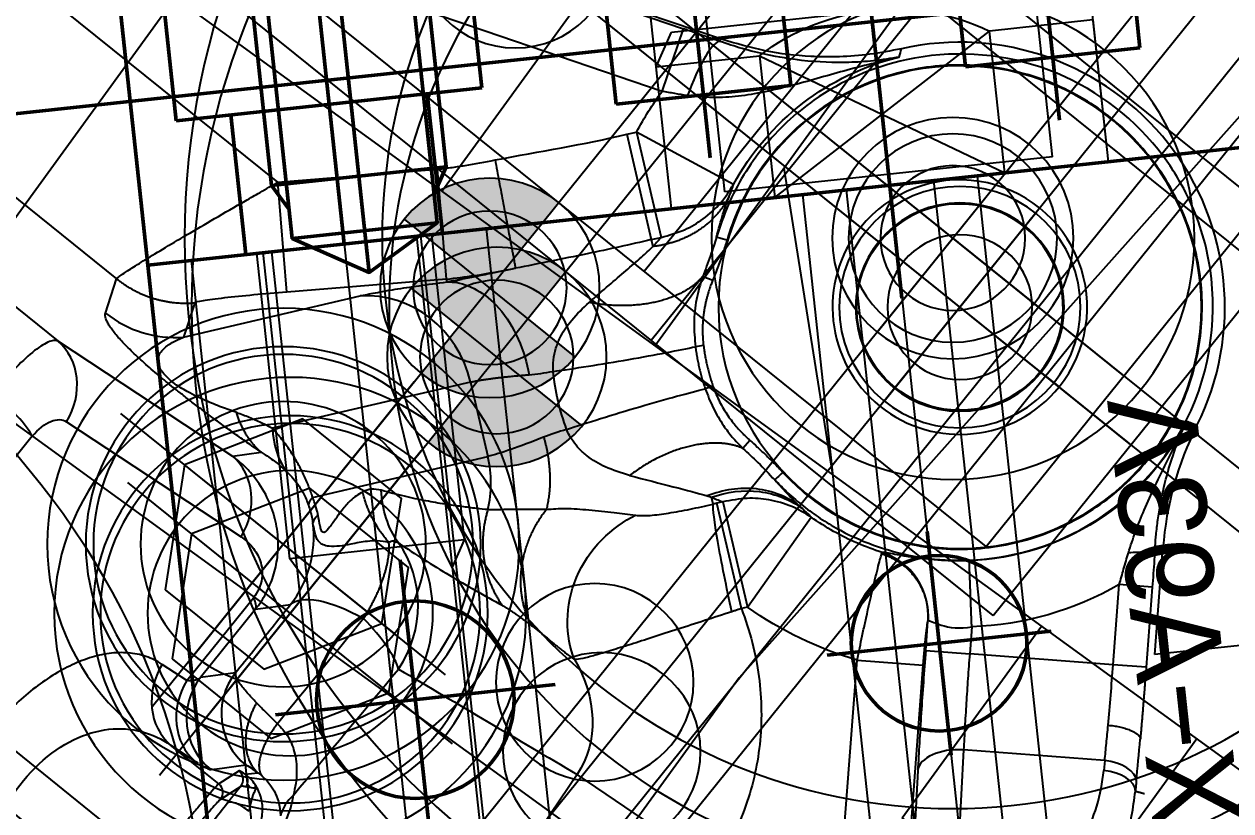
# Model space of a CAD drawing. Header units: millimetres. Extents: x 10462777 to 22643323, y 453826 to 1389191.
# Drawn here: x 11278518.3 to 11278573.3, y 584987.4 to 585023.2 of the extents above; entities that cross this region are included whole.
import ezdxf

# ---------------------------------------------------------------- set-up
doc = ezdxf.new("R2010")
doc.units = ezdxf.units.MM
doc.header["$LTSCALE"] = 200
doc.header["$MEASUREMENT"] = 0
for name, pattern in [('CENTER', [2, 1.25, -0.25, 0.25, -0.25]), ('HIDDEN', [3.75, 2.5, -1.25]), ('PHANTOM', [2.5, 1.25, -0.25, 0.25, -0.25, 0.25, -0.25])]:
    doc.linetypes.add(name, pattern=pattern)
doc.layers.get('0').update_dxf_attribs({"linetype": 'CONTINUOUS'})
for name, color, linetype in [('1', 1, 'CENTER'), ('CDQ2A50-25DC-A93L', 7, 'CONTINUOUS'), ('CENTER', 1, 'CONTINUOUS'), ('CL', 3, 'CONTINUOUS'), ('DR1431-08-007-000', 7, 'CONTINUOUS'), ('DR1433-A-002-023-000', 7, 'CONTINUOUS'), ('DR1438-001-002-000', 7, 'CONTINUOUS'), ('DR1438-001-002-001', 7, 'CONTINUOUS'), ('DR1438-001-008-000', 7, 'CONTINUOUS'), ('DR1501-002-005-002', 7, 'CONTINUOUS'), ('HIDDEN', 7, 'HIDDEN'), ('HL', 2, 'HIDDEN'), ('THIN', 3, 'CONTINUOUS')]:
    doc.layers.add(name, color=color, linetype=linetype)
doc.layers.add('DR1431-08-005-000', color=7, linetype='CONTINUOUS', lineweight=50)
doc.layers.add('LAYOUT', color=8, linetype='CONTINUOUS', lineweight=25)
doc.styles.get("Standard").update_dxf_attribs({"font": 'SYMBOL'})

# ---------------------------------------------------------------- blocks, each defined once
blk = doc.blocks.new('A$C5C527F3B')
at = {"layer": 'DR1438-001-002-001'}
for p, q in [((8, 90, 41.999), (0, 10, 41.999)), ((0, 10, 41.999), (0, 0, 41.999))]:
    blk.add_line(p, q, dxfattribs=at)
blk = doc.blocks.new('A$C41627905')
at = {"layer": 'DR1438-001-002-001', "xscale": -1}
blk.add_blockref('A$C5C527F3B', (80, 27.561), dxfattribs=at)
blk = doc.blocks.new('A$C63343886')
at = {"layer": 'DR1438-001-008-000'}
for p, q in [((350.734, 434.645, 41.999), (350.734, 584.645, 41.999)), ((362.734, 434.645, 41.999), (362.734, 584.645, 41.999)), ((362.734, 444.645, 41.999), (372.734, 434.645, 41.999)), ((335.734, 434.645, 41.999), (335.734, 414.645, 41.999)), ((335.734, 434.645, 31.971), (442.734, 434.645, -10.028)), ((335.734, 414.645, 29.074), (385.234, 414.645))]:
    blk.add_line(p, q, dxfattribs=at)
at = {"layer": 'DR1438-001-008-000', "color": 1, "linetype": 'CENTER'}
blk.add_line((393.234, 434.645, -10.028), (393.234, 407.145, -10.028), dxfattribs=at)
at = {"layer": 'DR1438-001-008-000', "color": 2, "linetype": 'HIDDEN', "elevation": -10.028}
blk.add_lwpolyline([(401.984, 434.645), (401.984, 423.845), (384.484, 423.845), (384.484, 434.645)], dxfattribs=at)
at = {"layer": 'DR1438-001-002-000', "xscale": -1}
blk.add_blockref('A$C41627905', (454.734, 387.084, -41.999), dxfattribs=at)
blk = doc.blocks.new('A$C321A0869')
at = {"layer": '1', "color": 155, "linetype": 'Continuous'}
for p, q in [((161.9, 286.122), (175.728, 248.128)), ((176.447, 246.485), (162.021, 286.122)), ((150.657, 285.091), (150.657, 261.085)), ((158.694, 258.125), (158.694, 285.091)), ((172.896, 247.097), (159.067, 285.091)), ((146.772, 281.313), (146.772, 261.384)), ((146.772, 261.384), (147.675, 251.903)), ((149.123, 260.498), (150.657, 261.085)), ((142.66, 259.573), (127.241, 259.573)), ((144.148, 258.77), (145.052, 249.289)), ((155.051, 254.667), (158.694, 258.125)), ((158.694, 258.125), (163.717, 252.833)), ((152.037, 257.627), (150.503, 257.04)), ((150.503, 257.04), (157.009, 251.957)), ((160.074, 249.375), (155.051, 254.667)), ((160.074, 249.375), (163.717, 252.833)), ((147.675, 251.903), (148.633, 250.991)), ((157.106, 245.576), (149.806, 251.28)), ((159.993, 249.272), (160.074, 249.375)), ((138.401, 247.109), (138.274, 248.447)), ((172.896, 247.097), (175.728, 248.128)), ((148.5, 247.885), (154.964, 242.835)), ((138.401, 247.109), (143.249, 247.109)), ((170.361, 247.124), (167.327, 243.24)), ((170.721, 246.842), (167.686, 242.959)), ((170.361, 247.124), (170.721, 246.842)), ((171.63, 241.898), (170.721, 246.842)), ((140.06, 245.603), (138.899, 246.709)), ((142.9, 246.709), (138.899, 246.709)), ((142.9, 246.709), (144.06, 245.604)), ((135.65, 243.018), (135.65, 245.834)), ((135.778, 244.496), (135.65, 245.834)), ((157.106, 245.576), (154.964, 242.835)), ((136.297, 243.342), (135.926, 243.695)), ((136.695, 242.67), (135.65, 243.018)), ((136.767, 242.895), (136.297, 243.342)), ((167.327, 243.24), (167.126, 242.984)), ((167.327, 243.24), (167.686, 242.959)), ((136.192, 242.167), (135.148, 242.515)), ((137.087, 242.59), (136.767, 242.895)), ((136.742, 242.361), (137.163, 241.947)), ((165.057, 238.356), (164.788, 238.614)), ((163.893, 236.866), (163.577, 237.065)), ((173.75, 235.065), (173.75, 236.165)), ((159.704, 233.483), (159.904, 233.739)), ((163.02, 234.001), (162.536, 234.024)), ((156.805, 229.493), (159.839, 233.377)), ((160.063, 233.202), (157.029, 229.318)), ((160.063, 233.202), (159.839, 233.377)), ((146.225, 230.578), (137.119, 229.818)), ((146.855, 223.039), (146.225, 230.578)), ((157.029, 229.318), (156.805, 229.493)), ((157.029, 229.318), (162.046, 229.632)), ((173.75, 225.664), (173.75, 224.565)), ((147.724, 216.648), (158.289, 223.912)), ((158.289, 223.912), (159.998, 221.426)), ((160.586, 221.759), (161.696, 222.522)), ((160.586, 221.759), (161.725, 220.102)), ((149.432, 214.162), (159.998, 221.426)), ((162.742, 220.801), (161.725, 220.102)), ((165.438, 214.701), (161.725, 220.102)), ((156.102, 218.607), (148.67, 213.246)), ((158.144, 217.571), (150.713, 212.21)), ((161.795, 212.261), (158.144, 217.571)), ((165.438, 214.701), (168.457, 216.777)), ((169.312, 215.534), (168.457, 216.777)), ((170.997, 216.264), (170.85, 216.603)), ((166.99, 213.509), (170.997, 216.264)), ((169.312, 215.534), (166.293, 213.458)), ((166.293, 213.458), (165.438, 214.701)), ((185.248, 195.252), (166.99, 213.509)), ((161.795, 212.261), (161.411, 212.008))]:
    blk.add_line(p, q, dxfattribs=at)
at = {"layer": '1', "color": 155, "linetype": 'Continuous', "extrusion": (0, 0, -1)}
for radius, start, end in [(16.754, 79.5826, 87.079), (11.727, 79.5826, 127.5149), (4.7, 270, 90), (16.754, 337.345, 356.4174), (11.566, 257.8992, 319.0169), (14.582, 291.2809, 319.0169)]:
    blk.add_arc((-173.75, 230.365), radius, start, end, dxfattribs=at)
at = {"layer": '1', "color": 155, "linetype": 'Continuous'}
for radius, start, end in [(12.072, 282.302, 51.5826), (5.8, 90, 270), (5.8, 270, 90), (4.7, 270, 90)]:
    blk.add_arc((173.75, 230.365), radius, start, end, dxfattribs=at)
for centre, major_axis, ratio, start_param, end_param in [((143.758, 261.384), (3.004, 0.286), 0.87535, 4.75906, 6.174726), ((154.146, 260.498), (-1.799, 4.697), 0.998429, 1.205492, 1.963716), ((144.661, 251.903), (-3.004, -0.286), 0.87535, 1.617467, 3.033135), ((153.365, 248.498), (-3.097, -3.964), 0.9436, 1.570795, 2.984605), ((138.664, 245.834), (3.004, 0.286), 0.87535, 1.617467, 3.033136), ((138.792, 244.496), (-3.004, -0.286), 0.87535, 4.75906, 6.174726), ((143.992, 250.627), (-3.469, -3.642), 0.997391, 0.77587, 1.562653), ((138.94, 243.695), (2.081, 2.185), 0.997391, 0.775872, 2.330495), ((140.101, 242.59), (-2.081, -2.185), 0.997391, 3.917464, 5.472087), ((144.47, 244.638), (4.977, 0.725), 0.939867, 4.654655, 5.894075), ((135.148, 243.017), (-0.159, -0.477), 0.998478, 0.321964, 1.891847), ((151.223, 245.757), (3.097, 3.964), 0.9436, 4.22395, 4.712389), ((157.241, 216.95), (1.177, -1.632), 0.544728, 1.558438, 3.099965), ((160.733, 211.542), (-0.828, 1.262), 0.544739, 3.183287, 4.724076)]:
    blk.add_ellipse(centre, major_axis=major_axis, ratio=ratio, start_param=start_param, end_param=end_param, dxfattribs=at)
for points, degree in [([(142.66, 259.573), (142.896, 260.1), (143.05, 261.133), (143.05, 262.187)], 3), ([(148.633, 250.991), (148.615, 251.23), (148.581, 251.7), (148.538, 252.381), (148.502, 253.041), (148.472, 253.68), (148.449, 254.298), (148.432, 254.89), (148.423, 255.45), (148.419, 255.957), (148.421, 256.408), (148.428, 256.837), (148.44, 257.269), (148.459, 257.706), (148.484, 258.125), (148.517, 258.517), (148.556, 258.878), (148.601, 259.206), (148.653, 259.5), (148.712, 259.762), (148.778, 259.988), (148.851, 260.179), (148.932, 260.33), (149.022, 260.441), (149.089, 260.484), (149.123, 260.498)], 3), ([(142.66, 259.573), (143.076, 259.573), (143.828, 259.405), (144.127, 258.995), (144.148, 258.77)], 3), ([(149.342, 253.002), (149.413, 252.809), (149.542, 252.424), (149.695, 251.849), (149.773, 251.468), (149.806, 251.28)], 3), ([(138.274, 248.447), (138.247, 248.725), (138.123, 249.258), (137.736, 249.996), (137.17, 250.651), (136.447, 251.219), (135.592, 251.693), (134.628, 252.074), (133.573, 252.36), (132.444, 252.554), (131.257, 252.658), (130.022, 252.671), (128.75, 252.594), (127.453, 252.426), (126.143, 252.166), (124.831, 251.812), (123.978, 251.516), (123.556, 251.352)], 3), ([(157.009, 251.957), (157.169, 251.831), (157.537, 251.529), (158.223, 250.927), (159.042, 250.175), (159.663, 249.588), (159.993, 249.272)], 3), ([(148.5, 247.885), (148.597, 248.031), (148.789, 248.34), (149.062, 248.859), (149.307, 249.418), (149.516, 250.011), (149.686, 250.63), (149.771, 251.061), (149.806, 251.28)], 3), ([(149.806, 251.28), (149.266, 250.814), (148.867, 250.214), (148.677, 249.58)], 3), ([(165.688, 251.059), (167.278, 249.705), (168.778, 248.36), (170.361, 247.124)], 3), ([(145.052, 249.289), (145.074, 249.063), (145.054, 248.602), (144.8, 247.923), (144.236, 247.306), (143.576, 247.109), (143.249, 247.109)], 3), ([(159.993, 249.272), (160.057, 249.196), (160.118, 249.113), (160.173, 249.024)], 3), ([(160.511, 248.814), (160.31, 248.97), (160.17, 249.016)], 2), ([(148.105, 247.805), (148.055, 247.726), (147.95, 247.572), (147.78, 247.349), (147.659, 247.207), (147.597, 247.137)], 3), ([(142.9, 246.709), (143.022, 246.734), (143.143, 246.872), (143.249, 247.109)], 3), ([(176.317, 246.483), (176.447, 246.485)], 1), ([(140.06, 245.603), (140.505, 245.603), (141.393, 245.604), (142.726, 245.603), (143.615, 245.604), (144.06, 245.604)], 3), ([(144.06, 245.604), (144.726, 245.509), (145.374, 244.357), (145.658, 242.609)], 3), ([(149.334, 243.535), (149.564, 244.325), (150.058, 245.085), (150.712, 245.655)], 3), ([(135.793, 244.347), (135.788, 244.394), (135.783, 244.444), (135.778, 244.496)], 3), ([(159.038, 243.712), (159.285, 243.452), (159.554, 243.208), (159.841, 242.956)], 3), ([(167.686, 242.959), (167.567, 242.96), (167.373, 242.972), (167.126, 242.984)], 3), ([(135.148, 242.515), (135.13, 242.521), (135.044, 242.533), (134.76, 242.551), (134.327, 242.568), (133.754, 242.583), (133.057, 242.597), (132.249, 242.609), (131.35, 242.619), (130.378, 242.626), (129.356, 242.63), (128.306, 242.632), (127.252, 242.631), (126.216, 242.628), (125.223, 242.621), (124.298, 242.613), (123.748, 242.606), (123.487, 242.602)], 3), ([(136.192, 242.167), (136.455, 242.168), (136.694, 242.407), (136.695, 242.67)], 3), ([(136.742, 242.361), (136.74, 242.39), (136.736, 242.448), (136.728, 242.529), (136.718, 242.6), (136.707, 242.652), (136.699, 242.669), (136.695, 242.67)], 3), ([(137.163, 241.947), (137.143, 242.329), (137.116, 242.563), (137.087, 242.59)], 3), ([(145.658, 242.609), (143.592, 242.626), (141.526, 242.643), (139.461, 242.66)], 3), ([(144.863, 239.926), (145.203, 240.394), (145.496, 241.384), (145.658, 242.609)], 3), ([(157.24, 241.41), (156.179, 242.009), (155.399, 242.494), (154.964, 242.835)], 3), ([(120.851, 242.166), (121.505, 242.162), (122.831, 242.154), (124.885, 242.147), (126.973, 242.143), (129.073, 242.143), (131.162, 242.146), (133.221, 242.154), (134.55, 242.161), (135.206, 242.165)], 3), ([(136.655, 241.68), (136.732, 241.919), (136.753, 242.172), (136.742, 242.361)], 3), ([(137.163, 241.947), (137.171, 241.879), (137.175, 241.803), (137.172, 241.721)], 3), ([(137.172, 241.721), (137.141, 240.855), (136.675, 240.24), (136.278, 239.919)], 3), ([(136.602, 241.538), (136.608, 241.553), (136.607, 241.55), (136.608, 241.553)], 3), ([(136.608, 241.553), (136.612, 241.562), (136.637, 241.625), (136.655, 241.68)], 3), ([(158.168, 240.815), (157.854, 241.032), (157.552, 241.234), (157.24, 241.41)], 3), ([(162.825, 231.917), (162.751, 231.398), (162.678, 230.361), (162.79, 228.79), (163.123, 227.258), (163.67, 225.785), (164.419, 224.405), (165.356, 223.145), (166.462, 222.03), (167.715, 221.083), (169.089, 220.322), (170.556, 219.764), (172.088, 219.418), (173.654, 219.293), (175.221, 219.391), (176.759, 219.71), (178.236, 220.242), (179.623, 220.979), (180.892, 221.904), (182.017, 223), (182.976, 224.243), (183.749, 225.61), (184.321, 227.072), (184.68, 228.601), (184.82, 230.165), (184.737, 231.733), (184.433, 233.274), (183.914, 234.756), (183.19, 236.15), (182.277, 237.427), (181.192, 238.563), (179.957, 239.533), (178.598, 240.319), (177.141, 240.905), (175.616, 241.278), (174.052, 241.432), (172.485, 241.364), (170.938, 241.073), (169.952, 240.739), (169.468, 240.535)], 3), ([(169.468, 240.535), (169.38, 240.75), (169.281, 240.992), (169.277, 241)], 3), ([(167.626, 239.896), (167.568, 240.09), (167.502, 240.308), (167.487, 240.36)], 3), ([(169.468, 240.535), (169.295, 240.465), (168.928, 240.324), (168.314, 240.11), (167.863, 239.967), (167.626, 239.896)], 3), ([(137.38, 240.05), (136.994, 240.106), (136.607, 240.06), (136.278, 239.919)], 3), ([(137.379, 240.05), (139.874, 240.008), (142.369, 239.967), (144.863, 239.926)], 3), ([(144.863, 239.926), (145.317, 236.81), (145.771, 233.694), (146.225, 230.578)], 3), ([(167.626, 239.896), (167.599, 239.888), (167.54, 239.87), (167.444, 239.839), (167.34, 239.803), (167.227, 239.762), (167.105, 239.715), (166.975, 239.662), (166.836, 239.601), (166.687, 239.532), (166.526, 239.451), (166.355, 239.359), (166.172, 239.251), (165.975, 239.126), (165.766, 238.98), (165.544, 238.808), (165.308, 238.606), (165.141, 238.444), (165.057, 238.356)], 3), ([(180.891, 239.667), (181.011, 239.718), (181.131, 239.771), (181.251, 239.823)], 3), ([(164.788, 238.614), (164.732, 238.556), (164.623, 238.438), (164.462, 238.256), (164.305, 238.069), (164.151, 237.878), (164.001, 237.682), (163.856, 237.481), (163.714, 237.276), (163.623, 237.136), (163.577, 237.065)], 3), ([(165.057, 238.356), (165.003, 238.3), (164.897, 238.187), (164.742, 238.013), (164.591, 237.833), (164.443, 237.649), (164.299, 237.461), (164.159, 237.268), (164.024, 237.07), (163.936, 236.935), (163.893, 236.866)], 3), ([(158.337, 237.268), (158.928, 235.948), (159.509, 234.716), (159.828, 233.93)], 3), ([(163.893, 236.866), (163.838, 236.779), (163.727, 236.592), (163.562, 236.268), (163.416, 235.924), (163.295, 235.578), (163.202, 235.249), (163.135, 234.95), (163.087, 234.678), (163.054, 234.43), (163.032, 234.203), (163.023, 234.066), (163.02, 234.001)], 3), ([(150.227, 233.954), (149.55, 232.101), (147.988, 230.705), (146.225, 230.578)], 3), ([(159.828, 233.93), (159.855, 233.863), (159.88, 233.799), (159.904, 233.739)], 3), ([(159.904, 233.739), (159.974, 233.503), (160.033, 233.317), (160.063, 233.202)], 3), ([(163.02, 234.001), (163.013, 233.858), (162.997, 233.555), (162.96, 233.051), (162.906, 232.504), (162.855, 232.117), (162.825, 231.917)], 3), ([(159.839, 233.377), (159.794, 233.412), (159.749, 233.447), (159.704, 233.483)], 3), ([(162.825, 231.917), (162.569, 231.954), (162.335, 231.988), (162.328, 231.99)], 3), ([(162.096, 230.188), (162.097, 230.207), (162.1, 230.245), (162.105, 230.304), (162.108, 230.344), (162.11, 230.365)], 3), ([(162.096, 230.188), (162.089, 230.103), (162.078, 229.949), (162.062, 229.764), (162.052, 229.671), (162.046, 229.632)], 3), ([(156.805, 229.493), (156.533, 229.022), (155.943, 228.124), (154.914, 226.907), (153.769, 225.84), (152.521, 224.931), (151.188, 224.189), (149.79, 223.618), (148.338, 223.223), (147.353, 223.08), (146.855, 223.039)], 3), ([(156.805, 229.493), (156.762, 229.521), (156.678, 229.576), (156.55, 229.658), (156.466, 229.714), (156.423, 229.741)], 3), ([(162.825, 226.104), (162.678, 226.479), (162.424, 227.246), (162.163, 228.428), (162.071, 229.23), (162.046, 229.632)], 3), ([(162.762, 226.088), (162.783, 226.093), (162.804, 226.098), (162.825, 226.104)], 3), ([(159.998, 221.426), (160.393, 221.698), (161.191, 222.232), (161.625, 222.493), (161.696, 222.522)], 3), ([(161.696, 222.522), (161.7, 222.525), (161.707, 222.528), (161.714, 222.531), (161.717, 222.531), (161.718, 222.53)], 3), ([(160.586, 221.759), (160.186, 221.484), (159.397, 220.939), (158.23, 220.123), (157.117, 219.336), (156.432, 218.845), (156.102, 218.607)], 3), ([(176.322, 218.57), (174.396, 218.149), (172.621, 217.381), (170.997, 216.264)], 3), ([(170.85, 216.603), (170.678, 216.482), (170.333, 216.241), (169.817, 215.882), (169.479, 215.649), (169.312, 215.534)], 3), ([(166.293, 213.458), (165.6, 212.982), (164.231, 212.053), (163.575, 211.614)], 2), ([(161.973, 210.553), (162.308, 210.811), (162.225, 211.615), (161.795, 212.261)], 3), ([(158.363, 210.765), (159.461, 210.982), (160.496, 211.407), (161.411, 212.008)], 3), ([(161.973, 210.553), (162.476, 210.883), (163.015, 211.24), (163.575, 211.614)], 3), ([(161.974, 210.553), (161.589, 210.301)], 1), ([(161.589, 210.301), (161.758, 209.912)], 1), ([(165.381, 206.389), (164.404, 206.014), (162.416, 205.234), (159.341, 203.964), (157.231, 203.039), (156.163, 202.556)], 3)]:
    blk.add_open_spline(points, degree=degree, dxfattribs=at)
for points, degree, knots in [([(146.772, 261.384), (146.744, 261.443), (146.691, 261.559), (146.376, 261.766), (145.714, 261.983), (144.714, 262.121), (143.794, 262.179), (143.297, 262.184), (143.05, 262.187)], 3, [0, 0, 0, 0, 0.132139, 0.256389, 0.507677, 0.754767, 0.87835, 1, 1, 1, 1]), ([(150.657, 261.085), (150.686, 261.083), (150.743, 261.079), (150.978, 261.013), (151.377, 260.886), (152.031, 260.66), (153.347, 260.185), (155.116, 259.519), (156.826, 258.858), (157.872, 258.449), (158.404, 258.24), (158.694, 258.125)], 3, [0, 0, 0, 0, 0.077097, 0.154732, 0.233077, 0.351193, 0.475205, 0.73083, 0.86431, 0.92586, 1, 1, 1, 1]), ([(149.342, 253.002), (149.261, 253.227), (149.101, 253.672), (148.871, 254.438), (148.696, 255.144), (148.577, 255.961), (148.602, 256.519), (148.668, 256.899), (148.797, 257.136), (149.066, 257.406), (149.464, 257.449), (149.978, 257.322), (150.327, 257.134), (150.503, 257.04)], 3, [0, 0, 0, 0, 0.088282, 0.174016, 0.253238, 0.300152, 0.32023, 0.343686, 0.399767, 0.461906, 0.637167, 0.817571, 1, 1, 1, 1]), ([(155.051, 254.667), (154.344, 255.412), (153.266, 256.52), (152.277, 257.467), (152.059, 257.636), (152.037, 257.627)], 3, [0, 0, 0, 0, 0.5, 0.75, 1, 1, 1, 1]), ([(163.717, 252.833), (163.762, 252.787), (163.903, 252.646), (164.217, 252.35), (164.806, 251.817), (165.333, 251.361), (165.688, 251.059)], 3, [0, 0, 0, 0, 0.125, 0.25, 0.5, 1, 1, 1, 1]), ([(142.9, 246.709), (143.044, 246.714), (143.33, 246.724), (143.899, 246.809), (144.603, 247.008), (145.403, 247.408), (146.145, 247.977), (146.796, 248.726), (147.312, 249.653), (147.584, 250.564), (147.681, 251.331), (147.677, 251.729), (147.675, 251.903)], 3, [0, 0, 0, 0, 0.049204, 0.098006, 0.195949, 0.298758, 0.410567, 0.535096, 0.675092, 0.831009, 0.926119, 1, 1, 1, 1]), ([(148.633, 250.991), (148.652, 250.857), (148.69, 250.518), (148.704, 250.044), (148.687, 249.708), (148.677, 249.58)], 3, [0, 0, 0, 0, 0.292514, 0.729303, 1, 1, 1, 1]), ([(123.202, 247.392), (124.203, 248.272), (125.484, 249.033), (128.328, 249.988), (129.882, 250.161), (132.579, 249.771), (133.696, 249.223), (135.19, 247.741), (135.584, 246.814), (135.65, 245.834)], 3, [0, 0, 0, 0, 0.25, 0.25, 0.5, 0.5, 0.75, 0.75, 1, 1, 1, 1]), ([(148.677, 249.58), (148.65, 249.335), (148.61, 248.977), (148.428, 248.427), (148.273, 248.084), (148.159, 247.895), (148.105, 247.805)], 3, [0, 0, 0, 0, 0.542193, 0.791502, 0.901502, 1, 1, 1, 1]), ([(160.173, 249.024), (160.54, 248.443), (160.705, 247.609), (160.356, 245.634), (159.752, 244.529), (159.038, 243.712)], 3, [0, 0, 0, 0, 0.464674, 0.464674, 1, 1, 1, 1]), ([(160.401, 248.913), (160.396, 248.917), (160.248, 249.046), (160.118, 249.16), (159.993, 249.272)], 3, [0, 0, 0, 0, 0.031387, 1, 1, 1, 1]), ([(160.074, 249.375), (160.381, 249.075), (161.141, 248.333), (161.949, 247.645), (162.43, 247.235)], 3, [0, 0, 0, 0, 0.404814, 1, 1, 1, 1]), ([(162.43, 247.235), (162.108, 247.496), (161.576, 247.927), (160.909, 248.48), (160.556, 248.779), (160.401, 248.913)], 3, [0, 0, 0, 0, 0.438524, 0.722428, 1, 1, 1, 1]), ([(176.317, 246.483), (176.22, 246.757), (176.028, 247.302), (175.828, 247.853), (175.728, 248.128)], 3, [0, 0, 0, 0, 0.5023, 1, 1, 1, 1]), ([(148.029, 247.189), (148.056, 247.222), (148.169, 247.366), (148.33, 247.596), (148.453, 247.801), (148.5, 247.885)], 3, [0, 0, 0, 0, 0.152753, 0.660661, 1, 1, 1, 1]), ([(138.899, 246.709), (138.896, 246.71), (138.87, 246.714), (138.82, 246.726), (138.751, 246.755), (138.683, 246.796), (138.616, 246.849), (138.549, 246.914), (138.483, 246.991), (138.434, 247.059), (138.407, 247.1), (138.401, 247.109)], 3, [0, 0, 0, 0, 0.019231, 0.152563, 0.285669, 0.418951, 0.552837, 0.687776, 0.824223, 0.96263, 1, 1, 1, 1]), ([(149.081, 243.888), (148.993, 244.044), (148.825, 244.339), (148.44, 244.769), (147.838, 245.257), (147.295, 245.746), (147.107, 246.145), (147.088, 246.391), (147.18, 246.618), (147.365, 246.865), (147.517, 247.043), (147.597, 247.137)], 3, [0, 0, 0, 0, 0.112378, 0.212022, 0.38125, 0.626937, 0.716016, 0.791077, 0.882736, 0.937814, 1, 1, 1, 1]), ([(150.126, 246.27), (149.914, 246.343), (149.557, 246.467), (148.982, 246.481), (148.605, 246.465), (148.258, 246.443), (147.893, 246.419), (147.536, 246.439), (147.55, 246.581), (147.598, 246.67), (147.748, 246.861), (147.912, 247.052), (148.029, 247.189)], 3, [0, 0, 0, 0, 0.265002, 0.446461, 0.55115, 0.587095, 0.728981, 0.842237, 0.862993, 0.883813, 0.916512, 1, 1, 1, 1]), ([(167.327, 243.24), (166.941, 243.544), (166.154, 244.163), (164.931, 245.157), (163.684, 246.189), (162.84, 246.893), (162.43, 247.235)], 3, [0, 0, 0, 0, 0.23103, 0.471256, 0.743564, 1, 1, 1, 1]), ([(173.474, 246.076), (173.377, 246.245), (173.184, 246.582), (172.992, 246.926), (172.896, 247.097)], 3, [0, 0, 0, 0, 0.501718, 1, 1, 1, 1]), ([(150.712, 245.655), (150.642, 245.789), (150.502, 246.054), (150.251, 246.198), (150.126, 246.27)], 3, [0, 0, 0, 0, 0.502274, 1, 1, 1, 1]), ([(176.317, 246.483), (176.24, 246.595), (175.914, 246.637), (174.829, 246.481), (174.106, 246.29), (173.474, 246.076)], 3, [0, 0, 0, 0, 0.5, 0.5, 1, 1, 1, 1]), ([(180.891, 239.666), (180.598, 239.928), (180.042, 240.425), (179.083, 241.476), (178.129, 242.738), (177.272, 244.232), (176.711, 245.422), (176.443, 246.145), (176.317, 246.483)], 3, [0, 0, 0, 0, 0.178685, 0.339713, 0.613182, 0.790097, 0.901881, 1, 1, 1, 1]), ([(181.251, 239.823), (180.876, 240.138), (180.147, 240.751), (179.197, 241.766), (178.211, 243.017), (177.234, 244.563), (176.708, 245.847), (176.447, 246.485)], 3, [0, 0, 0, 0, 0.176679, 0.343462, 0.500349, 0.751437, 1, 1, 1, 1]), ([(180.891, 239.666), (180.201, 240.196), (178.846, 241.235), (177.096, 242.434), (175.793, 243.437), (174.905, 244.228), (174.115, 245.077), (173.684, 245.75), (173.474, 246.076)], 3, [0, 0, 0, 0, 0.271062, 0.532432, 0.660362, 0.776649, 0.891359, 1, 1, 1, 1]), ([(139.605, 243.996), (139.635, 244.211), (139.696, 244.663), (139.808, 245.154), (139.932, 245.499), (140.018, 245.568), (140.06, 245.603)], 3, [0, 0, 0, 0, 0.237803, 0.498684, 0.749024, 1, 1, 1, 1]), ([(153.073, 241.317), (152.98, 241.459), (152.767, 241.791), (152.423, 242.345), (152.028, 243.011), (151.6, 243.781), (151.153, 244.658), (150.858, 245.308), (150.712, 245.655)], 3, [0, 0, 0, 0, 0.110797, 0.25457, 0.416303, 0.596038, 0.793872, 1, 1, 1, 1]), ([(157.106, 245.576), (157.11, 245.573), (157.13, 245.557), (157.165, 245.529), (157.21, 245.493), (157.254, 245.456), (157.299, 245.419), (157.344, 245.379), (157.393, 245.337), (157.442, 245.294), (157.493, 245.249), (157.544, 245.202), (157.597, 245.154), (157.652, 245.104), (157.708, 245.052), (157.764, 244.999), (157.817, 244.949), (157.866, 244.902), (157.911, 244.858), (157.955, 244.816), (157.999, 244.773), (158.044, 244.73), (158.089, 244.685), (158.136, 244.639), (158.183, 244.593), (158.232, 244.543), (158.286, 244.49), (158.346, 244.429), (158.414, 244.36), (158.491, 244.282), (158.578, 244.193), (158.676, 244.092), (158.786, 243.978), (158.907, 243.851), (158.994, 243.76), (159.038, 243.712)], 3, [0, 0, 0, 0, 0.010976, 0.045454, 0.078064, 0.109454, 0.140269, 0.171103, 0.20204, 0.232936, 0.263832, 0.294787, 0.325628, 0.356353, 0.387618, 0.419091, 0.44824, 0.473862, 0.497072, 0.519164, 0.541262, 0.563523, 0.58577, 0.607833, 0.629828, 0.652644, 0.677303, 0.704798, 0.735639, 0.769942, 0.807853, 0.849696, 0.895847, 0.946724, 1, 1, 1, 1]), ([(135.926, 243.695), (135.909, 243.712), (135.879, 243.784), (135.849, 243.932), (135.837, 244.007)], 3, [0, 0, 0, 0, 0.573601, 1, 1, 1, 1]), ([(139.461, 242.66), (139.485, 242.9), (139.533, 243.381), (139.581, 243.79), (139.605, 243.996)], 3, [0, 0, 0, 0, 0.497252, 1, 1, 1, 1]), ([(149.081, 243.888), (149.118, 243.876), (149.191, 243.852), (149.296, 243.751), (149.318, 243.621), (149.334, 243.535)], 3, [0, 0, 0, 0, 0.249345, 0.498381, 1, 1, 1, 1]), ([(149.334, 243.535), (149.379, 243.072), (149.471, 242.12), (149.647, 240.772), (149.853, 239.412), (150.007, 238.53), (150.087, 238.078)], 3, [0, 0, 0, 0, 0.230328, 0.47364, 0.730146, 1, 1, 1, 1]), ([(159.841, 242.956), (159.978, 243.067), (160.269, 243.303), (160.775, 243.544), (161.421, 243.73), (162.276, 243.794), (162.946, 243.702), (163.323, 243.65)], 3, [0, 0, 0, 0, 0.125876, 0.26756, 0.431245, 0.679946, 1, 1, 1, 1]), ([(163.323, 243.65), (163.718, 243.578), (164.446, 243.447), (165.49, 243.25), (166.399, 243.089), (166.897, 243.017), (167.126, 242.984)], 3, [0, 0, 0, 0, 0.297791, 0.549146, 0.79288, 1, 1, 1, 1]), ([(135.65, 243.018), (135.606, 243.025), (135.52, 243.039), (135.136, 243.058), (134.617, 243.075), (133.987, 243.09), (133.289, 243.102), (132.554, 243.112), (131.811, 243.119), (130.484, 243.13), (128.377, 243.137), (125.511, 243.131), (123.946, 243.113), (123.156, 243.104)], 3, [0, 0, 0, 0, 0.077293, 0.150401, 0.219337, 0.284093, 0.34467, 0.401065, 0.453279, 0.501308, 0.664235, 0.830466, 1, 1, 1, 1]), ([(167.686, 242.959), (167.992, 242.738), (168.566, 242.324), (169.573, 241.954), (170.597, 241.782), (171.294, 241.861), (171.63, 241.898)], 3, [0, 0, 0, 0, 0.265143, 0.497577, 0.757868, 1, 1, 1, 1]), ([(139.461, 242.66), (139.428, 242.424), (139.358, 241.908), (139.025, 241.337), (138.653, 240.898), (138.282, 240.576), (137.853, 240.278), (137.541, 240.128), (137.379, 240.05)], 3, [0, 0, 0, 0, 0.187022, 0.407873, 0.535661, 0.67701, 0.831983, 1, 1, 1, 1]), ([(158.168, 240.815), (158.414, 241.197), (158.906, 241.962), (159.529, 242.625), (159.841, 242.956)], 3, [0, 0, 0, 0, 0.500038, 1, 1, 1, 1]), ([(159.841, 242.956), (160.523, 242.314), (161.488, 241.438), (163.368, 239.79), (164.226, 239.066), (164.788, 238.614)], 3, [0, 0, 0, 0, 0.5, 0.5, 1, 1, 1, 1]), ([(135.206, 242.165), (135.466, 242.166), (135.689, 242.167), (135.949, 242.168), (136.192, 242.167)], 2, [0, 0, 0, 0.5, 0.5, 1, 1, 1]), ([(135.547, 241.159), (135.546, 241.394), (135.512, 241.669), (135.379, 242.06), (135.286, 242.161), (135.206, 242.165)], 3, [0, 0, 0, 0, 0.5, 0.5, 1, 1, 1, 1]), ([(136.323, 241.961), (136.297, 242.012), (136.238, 242.126), (136.209, 242.153), (136.192, 242.167)], 3, [0, 0, 0, 0, 0.446978, 1, 1, 1, 1]), ([(136.411, 241.803), (136.411, 241.805), (136.38, 241.86), (136.351, 241.911), (136.323, 241.961)], 3, [0, 0, 0, 0, 0.02192, 1, 1, 1, 1]), ([(136.411, 241.803), (136.412, 241.804), (136.418, 241.822), (136.43, 241.859), (136.447, 241.917), (136.458, 241.965), (136.464, 241.994), (136.466, 242.002)], 3, [0, 0, 0, 0, 0.003661, 0.265877, 0.54947, 0.858754, 1, 1, 1, 1]), ([(162.328, 231.99), (162.29, 231.676), (162.216, 231.049), (162.204, 230.1), (162.263, 229.155), (162.538, 227.286), (163.317, 225.159), (165.443, 222.044), (169.588, 218.906), (176.905, 218.364), (182.342, 222.005), (184.457, 225.791), (185.525, 229.507), (185.119, 234.553), (181.668, 239.345), (177.913, 241.284), (174.88, 241.93), (172.769, 241.937), (170.732, 241.546), (169.762, 241.182), (169.277, 241)], 3, [0, 0, 0, 0, 0.015776, 0.031543, 0.047309, 0.063075, 0.125873, 0.15798, 0.251061, 0.374968, 0.498875, 0.553833, 0.589053, 0.691361, 0.793668, 0.870126, 0.89669, 0.94831, 0.974178, 1, 1, 1, 1]), ([(171.102, 241.716), (171.217, 241.754), (171.44, 241.827), (171.568, 241.875), (171.63, 241.898)], 3, [0, 0, 0, 0, 0.517858, 1, 1, 1, 1]), ([(135.547, 241.159), (135.56, 241.165), (135.657, 241.212), (135.82, 241.297), (136.01, 241.391), (136.17, 241.457), (136.303, 241.502), (136.412, 241.53), (136.499, 241.546), (136.562, 241.552), (136.595, 241.548), (136.601, 241.541), (136.602, 241.538)], 3, [0, 0, 0, 0, 0.019584, 0.149994, 0.279955, 0.399062, 0.510093, 0.615931, 0.720013, 0.824028, 0.928488, 1, 1, 1, 1]), ([(136.355, 241.106), (136.378, 241.138), (136.472, 241.274), (136.546, 241.424), (136.602, 241.538)], 3, [0, 0, 0, 0, 0.241378, 1, 1, 1, 1]), ([(136.52, 241.613), (136.507, 241.635), (136.471, 241.694), (136.435, 241.761), (136.411, 241.803)], 3, [0, 0, 0, 0, 0.358535, 1, 1, 1, 1]), ([(136.544, 241.581), (136.543, 241.581), (136.535, 241.591), (136.528, 241.603), (136.52, 241.613)], 3, [0, 0, 0, 0, 0.058368, 1, 1, 1, 1]), ([(136.544, 241.581), (136.547, 241.587), (136.552, 241.6), (136.558, 241.614), (136.561, 241.621)], 3, [0, 0, 0, 0, 0.542421, 1, 1, 1, 1]), ([(136.584, 241.547), (136.581, 241.548), (136.572, 241.55), (136.559, 241.562), (136.548, 241.576), (136.544, 241.581)], 3, [0, 0, 0, 0, 0.224658, 0.714713, 1, 1, 1, 1]), ([(136.602, 241.538), (136.6, 241.54), (136.598, 241.544), (136.588, 241.546), (136.584, 241.547)], 3, [0, 0, 0, 0, 0.660066, 1, 1, 1, 1]), ([(153.073, 241.317), (153.165, 241.208), (153.354, 240.984), (153.74, 240.52), (154.208, 239.947), (154.571, 239.486), (154.757, 239.25)], 3, [0, 0, 0, 0, 0.229249, 0.471698, 0.728457, 1, 1, 1, 1]), ([(169.277, 241), (169.628, 241.154), (170.337, 241.466), (170.845, 241.632), (171.102, 241.716)], 3, [0, 0, 0, 0, 0.49452, 1, 1, 1, 1]), ([(134.811, 240.303), (134.975, 240.32), (135.358, 240.359), (135.903, 240.629), (136.227, 240.934), (136.355, 241.106)], 3, [0, 0, 0, 0, 0.275569, 0.645455, 1, 1, 1, 1]), ([(158.337, 237.268), (158.19, 237.635), (157.921, 238.303), (157.797, 239.158), (157.825, 239.791), (157.912, 240.202), (158.028, 240.54), (158.123, 240.726), (158.168, 240.815)], 3, [0, 0, 0, 0, 0.332596, 0.604526, 0.736299, 0.85181, 0.929059, 1, 1, 1, 1]), ([(158.168, 240.815), (158.956, 240.308), (160.041, 239.583), (162.095, 238.158), (163.003, 237.5), (163.577, 237.065)], 3, [0, 0, 0, 0, 0.5, 0.5, 1, 1, 1, 1]), ([(169.277, 241), (169.146, 240.948), (168.874, 240.839), (168.279, 240.62), (167.81, 240.466), (167.487, 240.36)], 3, [0, 0, 0, 0, 0.22205, 0.462996, 1, 1, 1, 1]), ([(167.487, 240.36), (167.151, 240.226), (166.484, 239.96), (165.57, 239.364), (165.05, 238.865), (164.788, 238.614)], 3, [0, 0, 0, 0, 0.335416, 0.665187, 1, 1, 1, 1]), ([(136.133, 239.558), (136.241, 239.584), (136.471, 239.638), (136.788, 239.75), (137.101, 239.889), (137.283, 239.994), (137.38, 240.05)], 3, [0, 0, 0, 0, 0.206246, 0.44022, 0.704152, 1, 1, 1, 1]), ([(154.757, 239.25), (154.953, 239.037), (155.376, 238.58), (155.967, 237.713), (156.557, 236.784), (156.924, 236.19), (157.096, 235.911)], 3, [0, 0, 0, 0, 0.222937, 0.480834, 0.756514, 1, 1, 1, 1]), ([(150.087, 238.078), (150.088, 238.068), (150.092, 238.045), (150.098, 238.01), (150.104, 237.972), (150.11, 237.934), (150.115, 237.896), (150.12, 237.858), (150.125, 237.818), (150.13, 237.778), (150.135, 237.737), (150.139, 237.696), (150.143, 237.653), (150.148, 237.61), (150.152, 237.566), (150.156, 237.52), (150.16, 237.472), (150.163, 237.424), (150.167, 237.376), (150.17, 237.328), (150.173, 237.282), (150.176, 237.236), (150.179, 237.189), (150.181, 237.143), (150.184, 237.097), (150.186, 237.05), (150.189, 237), (150.191, 236.945), (150.194, 236.886), (150.196, 236.821), (150.199, 236.75), (150.202, 236.672), (150.204, 236.586), (150.207, 236.507), (150.208, 236.456), (150.209, 236.437)], 3, [0, 0, 0, 0, 0.023274, 0.054888, 0.084756, 0.11342, 0.141458, 0.16944, 0.197522, 0.225565, 0.253594, 0.281635, 0.309631, 0.33763, 0.366026, 0.395235, 0.425265, 0.455736, 0.485498, 0.513837, 0.541013, 0.567571, 0.594335, 0.621153, 0.646701, 0.672792, 0.700613, 0.73049, 0.762755, 0.797723, 0.835687, 0.876967, 0.921891, 0.970783, 1, 1, 1, 1]), ([(163.577, 237.065), (163.418, 236.792), (163.101, 236.248), (162.808, 235.45), (162.615, 234.708), (162.563, 234.257), (162.536, 234.024)], 3, [0, 0, 0, 0, 0.291672, 0.579176, 0.782285, 1, 1, 1, 1]), ([(150.209, 236.437), (150.209, 236.411), (150.211, 236.354), (150.212, 236.26), (150.213, 236.161), (150.213, 236.062), (150.213, 235.962), (150.212, 235.86), (150.212, 235.758), (150.211, 235.654), (150.21, 235.546), (150.209, 235.429), (150.208, 235.299), (150.206, 235.155), (150.205, 234.994), (150.205, 234.815), (150.206, 234.615), (150.209, 234.394), (150.216, 234.17), (150.223, 234.023), (150.227, 233.954)], 3, [0, 0, 0, 0, 0.0415, 0.087094, 0.13024, 0.171807, 0.212718, 0.253715, 0.294592, 0.335056, 0.37657, 0.421306, 0.471128, 0.52654, 0.587776, 0.656044, 0.73315, 0.820128, 0.915078, 1, 1, 1, 1]), ([(150.227, 233.954), (150.765, 234.921), (151.853, 235.854), (154.55, 236.622), (156.037, 236.422), (157.096, 235.911)], 3, [0, 0, 0, 0, 0.5, 0.5, 1, 1, 1, 1]), ([(157.096, 235.911), (157.151, 235.831), (157.267, 235.662), (157.593, 235.297), (158.117, 234.795), (158.87, 234.15), (159.423, 233.708), (159.704, 233.483)], 3, [0, 0, 0, 0, 0.104926, 0.220029, 0.465508, 0.72841, 1, 1, 1, 1]), ([(156.423, 229.741), (156.056, 229.981), (155.318, 230.463), (154.251, 231.161), (153.253, 231.815), (152.354, 232.407), (151.577, 232.926), (150.95, 233.36), (150.47, 233.713), (150.309, 233.873), (150.227, 233.954)], 3, [0, 0, 0, 0, 0.123779, 0.249315, 0.374831, 0.498577, 0.623666, 0.748831, 0.872658, 1, 1, 1, 1]), ([(162.11, 230.365), (162.096, 231.037), (161.885, 231.752), (161.078, 233.014), (160.486, 233.553), (159.828, 233.93)], 3, [0, 0, 0, 0, 0.5, 0.5, 1, 1, 1, 1]), ([(159.904, 233.739), (160.529, 233.356), (161.091, 232.819), (161.865, 231.568), (162.073, 230.861), (162.096, 230.188)], 3, [0, 0, 0, 0, 0.5, 0.5, 1, 1, 1, 1]), ([(162.536, 234.024), (162.515, 233.711), (162.467, 233.031), (162.376, 232.355), (162.327, 231.99)], 3, [0, 0, 0, 0, 0.459971, 1, 1, 1, 1]), ([(156.423, 229.741), (157.115, 230.607), (157.901, 231.553), (159.122, 232.942), (159.531, 233.357), (159.704, 233.483)], 3, [0, 0, 0, 0, 0.5, 0.5, 1, 1, 1, 1]), ([(162.046, 229.632), (162.002, 229.967), (161.909, 230.662), (161.494, 231.614), (160.892, 232.502), (160.351, 232.958), (160.063, 233.202)], 3, [0, 0, 0, 0, 0.242098, 0.502422, 0.734837, 1, 1, 1, 1]), ([(162.11, 230.365), (162.129, 230.588), (162.169, 231.042), (162.274, 231.67), (162.327, 231.99)], 3, [0, 0, 0, 0, 0.489912, 1, 1, 1, 1]), ([(158.289, 223.912), (158.626, 224.085), (159.153, 224.357), (160.165, 224.867), (161.27, 225.407), (162.134, 225.811), (162.589, 226.016), (162.705, 226.064), (162.762, 226.088)], 3, [0, 0, 0, 0, 0.160436, 0.251188, 0.500883, 0.750113, 0.876593, 1, 1, 1, 1]), ([(161.718, 222.53), (162.232, 222.884), (162.685, 223.459), (163.099, 224.795), (163.049, 225.524), (162.825, 226.104)], 3, [0, 0, 0, 0, 0.5, 0.5, 1, 1, 1, 1]), ([(165.019, 222.779), (164.882, 222.941), (164.601, 223.274), (164.215, 223.793), (163.858, 224.321), (163.6, 224.74), (163.416, 225.059), (163.239, 225.375), (163.052, 225.725), (162.898, 226.012), (162.848, 226.074), (162.825, 226.104)], 3, [0, 0, 0, 0, 0.094699, 0.195709, 0.30236, 0.419452, 0.482688, 0.549102, 0.690581, 0.853358, 1, 1, 1, 1]), ([(161.718, 222.53), (161.757, 222.507), (161.797, 222.276), (162.066, 221.59), (162.327, 221.144), (162.742, 220.801)], 3, [0, 0, 0, 0, 0.5, 0.5, 1, 1, 1, 1]), ([(161.725, 220.102), (161.414, 219.887), (160.787, 219.455), (159.865, 218.807), (158.966, 218.168), (158.419, 217.771), (158.144, 217.571)], 3, [0, 0, 0, 0, 0.244617, 0.492816, 0.744608, 1, 1, 1, 1]), ([(169.851, 217.363), (170.161, 217.481), (170.819, 217.734), (171.858, 218.038), (173.031, 218.34), (174.489, 218.668), (175.553, 218.912), (176.175, 219.056)], 3, [0, 0, 0, 0, 0.144368, 0.306554, 0.486218, 0.699858, 1, 1, 1, 1]), ([(171.345, 216.938), (171.543, 217.067), (172.166, 217.452), (173.26, 218.034), (174.38, 218.504), (175.372, 218.842), (175.901, 218.983), (176.175, 219.056)], 3, [0, 0, 0, 0, 0.115919, 0.366193, 0.659393, 0.823603, 1, 1, 1, 1]), ([(176.322, 218.57), (176.31, 218.611), (176.286, 218.692), (176.237, 218.854), (176.2, 218.975), (176.175, 219.056)], 3, [0, 0, 0, 0, 0.250785, 0.501046, 1, 1, 1, 1]), ([(168.457, 216.777), (168.683, 216.872), (169.151, 217.072), (169.612, 217.263), (169.851, 217.363)], 3, [0, 0, 0, 0, 0.481094, 1, 1, 1, 1]), ([(170.85, 216.603), (170.773, 216.563), (170.623, 216.614), (170.248, 216.903), (170.033, 217.133), (169.851, 217.363)], 3, [0, 0, 0, 0, 0.5, 0.5, 1, 1, 1, 1]), ([(170.85, 216.603), (170.999, 216.705), (171.165, 216.819), (171.329, 216.927), (171.345, 216.938)], 3, [0, 0, 0, 0, 0.902928, 1, 1, 1, 1]), ([(163.148, 213.151), (163.524, 213.402), (164.273, 213.903), (165.051, 214.436), (165.438, 214.701)], 3, [0, 0, 0, 0, 0.502591, 1, 1, 1, 1]), ([(161.795, 212.261), (162.013, 212.403), (162.446, 212.685), (162.915, 212.996), (163.148, 213.151)], 3, [0, 0, 0, 0, 0.502935, 1, 1, 1, 1]), ([(159.372, 209.201), (159.38, 209.203), (159.799, 209.345), (160.563, 209.673), (161.26, 210.099), (161.589, 210.301)], 3, [0, 0, 0, 0, 0.009954, 0.531374, 1, 1, 1, 1]), ([(166.769, 204.045), (165.917, 203.937), (164.181, 203.718), (161.599, 203.318), (158.961, 202.848), (157.217, 202.471), (156.322, 202.277)], 3, [0, 0, 0, 0, 0.238377, 0.486168, 0.736219, 1, 1, 1, 1])]:
    blk.add_open_spline(points, degree=degree, knots=knots, dxfattribs=at)
for points, weights in [([(150.657, 261.085), (150.659, 259.75), (151.165, 258.548), (152.037, 257.627)], [1.00000040806, 1.00017010855, 1.05327027137, 1.15930089651]), ([(148.633, 250.991), (148.659, 251.703), (148.903, 252.387), (149.342, 253.002)], [1.00420682873, 0.993106286167, 1.00397396237, 1.03680985735]), ([(165.688, 251.059), (163.855, 248.908), (162.526, 247.347), (162.43, 247.235)], [1.15917933791, 0.946940034672, 0.946940220698, 1.15917989599]), ([(148.5, 247.885), (148.32, 247.894), (148.187, 247.868), (148.105, 247.805)], [1.00466195107, 0.998446003305, 0.998446016309, 1.00466199009]), ([(148.029, 247.189), (147.845, 247.215), (147.7, 247.198), (147.597, 247.137)], [1.01739627749, 1.00548402201, 0.999689533563, 1.00001281216]), ([(149.081, 243.888), (149.231, 244.765), (149.587, 245.577), (150.126, 246.27)], [1.01739674766, 0.994201205386, 0.994201084113, 1.01739638384]), ([(139.605, 243.996), (138.17, 243.765), (137.218, 242.966), (137.163, 241.947)], [1.12169121149, 0.959436246442, 0.959436262838, 1.12169126067]), ([(145.658, 242.609), (147.216, 242.8), (148.442, 243.258), (149.081, 243.888)], [1.05507640955, 0.981641595459, 0.981641196817, 1.05507521363]), ([(167.487, 240.36), (165.974, 240.395), (164.384, 241.655), (163.323, 243.65)], [1.10190920764, 0.9633428553, 0.966083415594, 1.11013088852]), ([(171.102, 241.716), (169.667, 241.409), (168.242, 241.886), (167.126, 242.984)], [1.02241688204, 0.974119878274, 1.00386452305, 1.11165081637]), ([(139.461, 242.66), (138.168, 242.614), (137.298, 242.257), (137.172, 241.721)], [1.10239993024, 0.9658684077, 0.965866689943, 1.10239477697]), ([(136.323, 241.961), (136.372, 241.969), (136.42, 241.983), (136.466, 242.002)], [1.09218849979, 1.06021557898, 1.03655932186, 1.02121972843]), ([(136.466, 242.002), (136.639, 242.077), (136.737, 242.211), (136.742, 242.361)], [1.02121972843, 0.966875812682, 1.01691334042, 1.17133231166]), ([(136.52, 241.614), (136.535, 241.616), (136.548, 241.618), (136.561, 241.621)], [1.00184901261, 1.00367145692, 1.00684109458, 1.01135792557]), ([(136.561, 241.621), (136.609, 241.633), (136.641, 241.654), (136.655, 241.68)], [1.01135792557, 1.02920633657, 1.06809066032, 1.12801089682]), ([(136.584, 241.547), (136.596, 241.547), (136.604, 241.55), (136.608, 241.553)], [1.05653735452, 1.07555338142, 1.09936636001, 1.12797629031]), ([(153.073, 241.317), (151.569, 240.717), (150.511, 239.546), (150.087, 238.078)], [1.02650890995, 0.975311022228, 0.998273776495, 1.09539717275]), ([(157.24, 241.41), (156.57, 240.449), (155.712, 239.687), (154.757, 239.25)], [1.12691833314, 1.04047398289, 0.998187707595, 1.00005950725]), ([(150.209, 236.437), (150.905, 238.142), (152.62, 239.203), (154.757, 239.25)], [1.09539715045, 0.968200643785, 0.96820094985, 1.09539806865]), ([(162.536, 234.024), (162.136, 235.484), (160.528, 236.721), (158.337, 237.268)], [1.10051499072, 0.962894863052, 0.966591712609, 1.1116055394]), ([(162.762, 226.088), (163.291, 224.731), (162.876, 223.343), (161.696, 222.522)], [1.12040765346, 0.959713953702, 0.959864255964, 1.12085856025]), ([(162.742, 220.801), (164.039, 221.928), (164.973, 222.74), (165.019, 222.779)], [1.16557409651, 0.946369402577, 0.944819668817, 1.16092489523]), ([(163.148, 213.151), (163.628, 212.436), (163.803, 211.805), (163.575, 211.614)], [1.16373796643, 0.945420663078, 0.945420677857, 1.16373801077])]:
    blk.add_rational_spline(points, weights, degree=3, dxfattribs=at)
blk = doc.blocks.new('A$C3D036A4C')
at = {"layer": 'DR1501-002-005-002'}
h = blk.add_hatch(color=256, dxfattribs=at)
h.dxf.hatch_style = 1
h.paths.add_polyline_path([(20, 35), (20, 33.5, -0.414214), (23.5, 30), (25, 30, 0.414214)])
h.paths.add_polyline_path([(20, 33.5), (20, 30), (23.5, 30, 0.414214)], flags=17)
h.paths.add_polyline_path([(20, 30), (16.5, 30, 0.414214), (20, 26.5)], flags=17)
h.paths.add_polyline_path([(16.5, 30), (15, 30, 0.414214), (20, 25), (20, 26.5, -0.414214)])
at = {"layer": 'CL'}
for p, q in [((20, 8.5), (20, 81.5)), ((0, 45), (100, 45)), ((15, 30), (25, 30)), ((13.5, 15), (26.5, 15))]:
    blk.add_line(p, q, dxfattribs=at)
at = {"layer": 'DR1501-002-005-002'}
for p, q in [((0, 5), (0, 85)), ((5, 0), (95, 0))]:
    blk.add_line(p, q, dxfattribs=at)
for centre, radius in [((20, 30), 3.5), ((20, 15), 6.5)]:
    blk.add_circle(centre, radius, dxfattribs=at)
at = {"layer": 'HL'}
blk.add_circle((20, 30), 5, dxfattribs=at)
blk = doc.blocks.new('A$C148D47CC')
at = {"layer": 'CL'}
for p, q in [((10, 4.5), (10, 15.5)), ((0, 10), (175, 10))]:
    blk.add_line(p, q, dxfattribs=at)
at = {"layer": 'DR1501-002-005-002'}
for p, q in [((0, 0), (0, 20)), ((0, 20), (175, 20)), ((20, 0), (20, 20)), ((0, 0), (175, 0))]:
    blk.add_line(p, q, dxfattribs=at)
blk.add_circle((10, 10), 3.3, dxfattribs=at)
at = {"layer": 'HL'}
blk.add_circle((10, 10), 5.5, dxfattribs=at)
blk = doc.blocks.new('A$C4F800965')
at = {"layer": 'CL'}
for p, q in [((35, 70), (35, 0)), ((0, 35), (70, 35))]:
    blk.add_line(p, q, dxfattribs=at)
blk.add_circle((35, 35), 26, dxfattribs=at)
at = {"layer": 'DR1501-002-005-002'}
for centre, radius in [((35, 35), 35), ((61, 35), 4.5), ((35, 9), 4.5)]:
    blk.add_circle(centre, radius, dxfattribs=at)
at = {"layer": 'HL'}
for radius in [11, 4.75]:
    blk.add_circle((35, 35), radius, dxfattribs=at)
blk = doc.blocks.new('A$C59BF75ED')
at = {"layer": 'CENTER'}
for p, q in [((50, 24.5), (50, 5.5)), ((40.5, 15), (59.5, 15))]:
    blk.add_line(p, q, dxfattribs=at)
at = {"layer": 'CL'}
blk.add_line((30, 45), (230, 45), dxfattribs=at)
at = {"layer": 'DR1501-002-005-002'}
blk.add_lwpolyline([(52.887, 10), (47.113, 10), (44.226, 15), (47.113, 20), (52.887, 20), (55.773, 15), (52.887, 10)], dxfattribs=at)
for radius in [10.75, 9, 8.65]:
    blk.add_circle((50, 15), radius, dxfattribs=at)
for name, p in [('A$C3D036A4C', (30, 0)), ('A$C4F800965', (0, 10)), ('A$C148D47CC', (25, 35))]:
    blk.add_blockref(name, p, dxfattribs=at)
blk = doc.blocks.new('A$C01323151')
at = {"layer": 'DR1501-002-005-002', "xscale": -1, "rotation": 270}
blk.add_blockref('A$C59BF75ED', (160.15, 152.367), dxfattribs=at)
blk = doc.blocks.new('A$C6B1410A9')
at = {"layer": 'DR1501-002-005-002', "xscale": -1, "rotation": 270}
blk.add_blockref('A$C59BF75ED', (145.06, 152.004), dxfattribs=at)
blk = doc.blocks.new('CDQ2A50-25-S')
at = {"layer": 'CDQ2A50-25DC-A93L', "ltscale": 10}
for p, q in [((-32, 65.5), (-32, 0)), ((-28.723, 0), (-28.723, 65.5)), ((-21.5, 0), (-21.5, 65.5)), ((-18.5, 0), (-18.5, 65.5)), ((-4, 0), (-4, 65.5)), ((-2, 0), (-2, 65.5)), ((2, 0), (2, 65.5)), ((4, 0), (4, 65.5)), ((-32, 0), (32, 0)), ((-10, 0), (-10, -26.5)), ((10, -26.5), (10, 0))]:
    blk.add_line(p, q, dxfattribs=at)
at = {"layer": 'CDQ2A50-25DC-A93L', "color": 6, "ltscale": 10}
for p, q in [((-10, 0), (-10, -6.5)), ((-5.268, -6.5), (-5.268, 0)), ((-5.268, 0), (5.268, 0)), ((5.268, 0), (5.268, -6.5)), ((10, -6.5), (10, 0)), ((-10, -6.5), (-9.134, -8)), ((-10, -6.5), (-5.268, -6.5)), ((10, -6.5), (5.268, -6.5)), ((-9.134, -8), (9.134, -8))]:
    blk.add_line(p, q, dxfattribs=at)
blk.add_arc((0, 2), 10, 238.2117, 301.7883, dxfattribs=at)
at = {"layer": 'CENTER', "ltscale": 10}
for p, q in [((-25, -3), (-25, 68.5)), ((0, -11), (0, 68.5))]:
    blk.add_line(p, q, dxfattribs=at)
at = {"layer": 'HIDDEN', "ltscale": 10}
for p, q in [((-28.323, 0), (-28.323, 65.5)), ((-21.677, 0), (-21.677, 65.5)), ((-28.323, 15.172), (-29, 14)), ((-21, 14), (-21.677, 15.172)), ((-29, 14), (-29, 0)), ((-21, 14), (-29, 14)), ((-21, 0), (-21, 14))]:
    blk.add_line(p, q, dxfattribs=at)
at = {"layer": 'THIN', "color": 6, "ltscale": 10}
for p, q in [((-5.268, -6.5), (5.268, 0)), ((-5.268, 0), (5.268, -6.5))]:
    blk.add_line(p, q, dxfattribs=at)
at = {"layer": 'CDQ2A50-25DC-A93L', "color": 4, "ltscale": 10}
blk.add_text('CDQ2A50-25DC-A93L', height=4, rotation=270, dxfattribs=at).set_placement((8.786, 67.025))
blk = doc.blocks.new('A$C7C8F32CC')
at = {"layer": 'DR1431-08-005-000', "ltscale": 10}
blk.add_line((6.5, 159, 41.999), (6.5, 102, 41.999), dxfattribs=at)
at = {"layer": 'DR1431-08-005-000', "color": 1, "linetype": 'CENTER', "ltscale": 0.5}
for p, q in [((16.5, 129.406, 41.999), (16.5, 116.594, 41.999)), ((40.5, 128.125, 41.999), (40.5, 117.875, 41.999)), ((10.094, 123, 41.999), (22.906, 123, 41.999)), ((45.625, 123, 41.999), (35.375, 123, 41.999)), ((40.5, 81.825, 41.999), (40.5, 107.175, 41.999)), ((15.5, 87, 41.999), (15.5, 102, 41.999)), ((32.5, 84.325, 41.999), (32.5, 99.88, 41.999)), ((48.5, 84.325, 41.999), (48.5, 99.88, 41.999)), ((0, 94.5, 41.999), (81, 94.5, 41.999))]:
    blk.add_line(p, q, dxfattribs=at)
at = {"layer": 'DR1431-08-005-000', "color": 1, "ltscale": 0.5}
blk.add_line((16.5, 87, 41.999), (16.5, 103.419, 41.999), dxfattribs=at)
at = {"layer": 'DR1431-08-005-000', "ltscale": 0.5}
for p, q in [((6.5, 102, 41.999), (74.5, 102, 41.999)), ((6.5, 102, 41.999), (74.5, 102, 41.999)), ((6.5, 102, 41.999), (6.5, 87, 41.999)), ((19.823, 101.5, 41.999), (13.177, 101.5, 41.999)), ((20.5, 99, 41.999), (12.5, 99, 41.999))]:
    blk.add_line(p, q, dxfattribs=at)
at = {"layer": 'DR1431-08-005-000', "color": 2, "linetype": 'HIDDEN', "ltscale": 0.5}
for p, q in [((11, 95.6, 41.999), (11, 102, 41.999)), ((20, 95.6, 41.999), (20, 102, 41.999)), ((28.5, 87, 41.999), (28.5, 97, 41.999)), ((28.5, 97, 41.999), (36.5, 97, 41.999)), ((36.5, 87, 41.999), (36.5, 97, 41.999)), ((44.5, 87, 41.999), (44.5, 97, 41.999)), ((52.5, 97, 41.999), (44.5, 97, 41.999)), ((52.5, 87, 41.999), (52.5, 97, 41.999))]:
    blk.add_line(p, q, dxfattribs=at)
at = {"layer": 'DR1431-08-005-000', "ltscale": 0.5, "elevation": 41.999}
blk.add_lwpolyline([(19.823, 87.677), (19.823, 101.5), (16.5, 103.419), (13.177, 101.5), (13.177, 87.677)], dxfattribs=at)
at = {"layer": 'DR1431-08-005-000', "color": 3, "ltscale": 0.5, "elevation": 41.999}
for points in [[(13.177, 100.172), (12.5, 99), (12.5, 87)], [(20.5, 87), (20.5, 99), (19.823, 100.172)]]:
    blk.add_lwpolyline(points, dxfattribs=at)
at = {"layer": 'DR1431-08-005-000', "color": 2, "linetype": 'HIDDEN', "ltscale": 0.5, "elevation": 41.999}
blk.add_lwpolyline([(8.5, 87), (8.5, 95.6), (22.5, 95.6), (22.5, 87)], dxfattribs=at)
at = {"layer": 'DR1431-08-005-000', "ltscale": 10}
for centre, radius in [((16.5, 123, 41.999), 4.5), ((40.5, 123, 41.999), 4)]:
    blk.add_circle(centre, radius, dxfattribs=at)
at = {"layer": 'DR1431-08-007-000', "ltscale": 10}
for p, q in [((33, 101.5, 41.999), (33, 0, 41.999)), ((48, 101.5, 41.999), (33, 101.5, 41.999)), ((48, 101.5, 41.999), (48, 0, 41.999))]:
    blk.add_line(p, q, dxfattribs=at)
at = {"layer": 'DR1431-08-007-000', "color": 1, "linetype": 'CENTER', "ltscale": 0.5}
blk.add_line((40.5, 95.5, 41.999), (40.5, 82.5, 41.999), dxfattribs=at)
at = {"layer": 'DR1433-A-002-023-000'}
blk.add_blockref('CDQ2A50-25-S', (40.5, 102, 41.999), dxfattribs=at)
blk = doc.blocks.new('A$C5CB33DE0')
at = {"layer": 'DR1433-A-002-023-000', "ltscale": 0.5, "xscale": -1, "rotation": 180}
blk.add_blockref('A$C7C8F32CC', (0, 170.5), dxfattribs=at)
blk = doc.blocks.new('A$C256B494F')
at = {"layer": 'DR1501-002-005-002'}
for name, p, rotation in [('A$C5CB33DE0', (186.894, 170.537, -52.027), 314.9999999999999), ('A$C59BF75ED', (230, 264.787, -10.028), 180)]:
    blk.add_blockref(name, p, dxfattribs=dict(at, rotation=rotation))
blk = doc.blocks.new('A$C1F8A417F')
at = {"ltscale": 10}
blk.add_blockref('A$C63343886', (1434.042, 317.244), dxfattribs=at)
for name, p in [('A$C256B494F', (1576.882, 789.024, 10.028)), ('A$C6B1410A9', (1650.716, 788.607)), ('A$C01323151', (1633.375, 786.022))]:
    blk.add_blockref(name, p, dxfattribs=at)
at = {"layer": 'DR1501-002-005-002'}
blk.add_blockref('A$C321A0869', (1664.775, 743.024), dxfattribs=at)
blk = doc.blocks.new('A$C7DA30AB0')
at = {"layer": 'LAYOUT', "color": 6, "linetype": 'PHANTOM'}
blk.add_circle((3030.448, 3025.987, 0), 2693.021, dxfattribs=at)

msp = doc.modelspace()

# ---------------------------------------------------------------- block references
at = {"ltscale": 10, "rotation": 324.019764306913}
msp.add_blockref('A$C1F8A417F', (11276651.31599, 585455.73383, 0), dxfattribs=at)

# ---------------------------------------------------------------- next in the draw order: block references
at = {"ltscale": 10, "rotation": 51.1429793073033}
msp.add_blockref('A$C1F8A417F', (11278165.47006, 582967.95012, 0), dxfattribs=at)

# ---------------------------------------------------------------- next in the draw order: block references
at = {"ltscale": 10}
msp.add_blockref('A$C7DA30AB0', (11276684.40366, 580408.4363, 0), dxfattribs=at)

doc.saveas('drawing.dxf')
